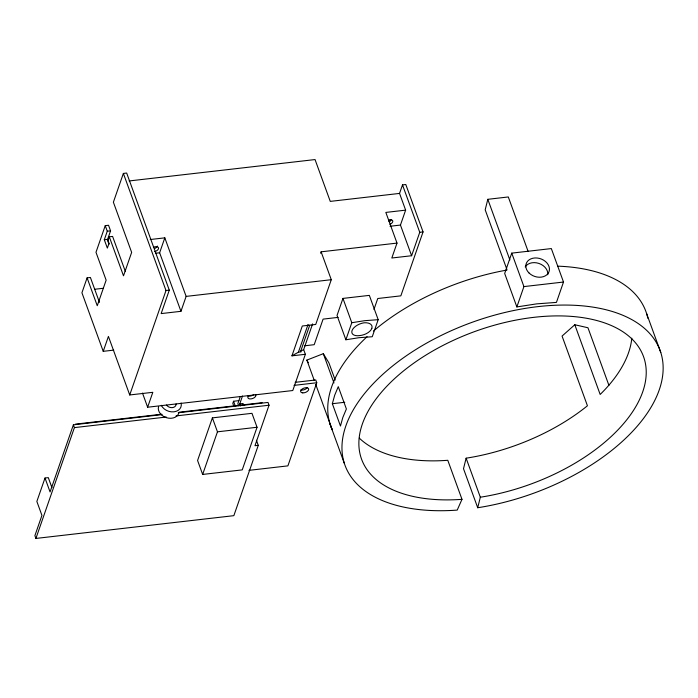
<?xml version="1.0" encoding="UTF-8"?>
<svg xmlns="http://www.w3.org/2000/svg" width="698" height="698" viewBox="0 0 698 698"><rect width="100%" height="100%" fill="white"/><g stroke="black" fill="none" stroke-linecap="round" stroke-linejoin="round"><path stroke-width="1.05" d="M332.344 403.706L334.682 395.251L338.268 386.657L346.382 408.958L342.797 417.561L340.467 426.007L332.344 403.706L344.777 402.275M528.159 251.507L508.301 196.958L487.806 199.314L485.189 209.828L506.888 269.428M608.918 385.348L587.96 327.763L574.803 324.753L562.065 336.07L587.437 405.774A150.018 81.265 -20 0 1 466.124 458.185L463.507 468.707L477.711 507.734A167.677 90.836 -20 0 0 654.759 339.961A167.677 90.836 -20 0 0 386.823 370.786A167.677 90.836 -20 0 0 457.216 510.098L461.989 499.332L447.784 460.296A150.018 81.265 -20 0 1 359.313 438.135M477.711 507.734L480.329 497.22A150.018 81.265 -20 0 0 638.722 347.115A150.018 81.265 -20 0 0 399.012 374.695A150.018 81.265 -20 0 0 461.989 499.332M99.465 302.374L90.408 277.481L87.102 277.865L81.928 292.776L103.234 351.33L113.73 350.126M109.298 244.012L107.605 239.37L110.572 230.846L108.539 225.262L105.241 225.646L95.984 252.283L106.14 280.168L97.258 305.741L87.102 277.865M150.236 239.527L164.815 237.852L186.13 296.397L180.948 311.317L161.151 313.594L169.291 290.15L126.67 173.052L123.372 173.427L113.381 202.202L131.652 252.388L123.502 275.832L109.298 236.796L112.596 236.421L125.352 271.452M109.298 236.796L107.815 241.063L108.836 243.846L107.352 248.113L104.307 239.746L107.274 231.221L105.241 225.646M51.922 487.597L48.302 477.641L45.004 478.017L36.854 501.461L41.932 515.403L34.9 535.645L35.912 538.437L233.847 515.665L258.269 445.333L256.41 440.237M162.058 414.621L73.386 424.82L50.073 491.959L45.004 478.017M35.912 538.437L74.407 427.612L73.386 424.82M103.234 351.33L108.417 336.41L129.723 394.963L152.818 392.311L147.636 407.222L292.785 390.531L305.366 354.296L303.665 349.619L312.599 323.898M180.948 311.317L159.633 252.772L164.815 237.852M129.723 394.963L165.993 290.534L123.372 173.427M212.384 417.875L197.578 460.497L202.656 474.439L242.241 469.885L257.047 427.263L251.969 413.321L212.384 417.875L217.462 431.818L202.656 474.439M238.899 400.635L233.533 401.254L232.792 403.383L233.909 406.445M240.33 396.499L237.844 403.662L238.585 405.704M240.478 405.896L239.746 403.889L242.485 396.019M320.635 253.243L321.124 251.821L397.005 243.096L385.837 212.419L405.634 210.142L399.544 193.416L402.502 184.891L405.8 184.516L423.058 231.911L400.844 295.847L377.758 298.508L373.954 309.441M178.278 412.754L268.023 402.432L269.035 405.224L254.971 445.717L258.269 445.333M305.366 354.296L291.939 355.84L302.304 326.001L315.732 324.457L331.28 279.706L321.124 251.821M291.939 355.84L298.412 352.193L308.062 324.413M298.412 352.193L301.056 351.888L300.751 351.05L309.685 325.329M342.954 298.412L337.029 315.47L345.876 339.769L358.877 337.719L372.261 336.733L378.185 319.684L369.338 295.376L342.954 298.412L351.792 322.72L345.876 339.769M295.167 382.338L315.749 379.965L316.761 382.757L287.899 465.871L248.933 470.356M389.624 221.973L390.33 219.94M397.005 243.096L391.822 258.007L411.611 255.73L400.451 225.061L405.634 210.142M411.611 255.73L419.751 232.294L402.502 184.891M511.747 253.13L504.68 273.468L516.86 306.928L536.692 303.866L556.437 302.4L563.504 282.036L551.333 248.575L511.747 253.13L523.919 286.59L516.86 306.928M300.751 351.05L303.665 349.619M314.231 380.305L306.876 360.098L323.314 353.685L328.924 362.89L335.171 380.061M351.792 322.72L364.801 320.67L378.185 319.684M129.121 180.957L315.042 159.563L330.267 201.39L399.544 193.416M107.274 231.221L110.572 230.846M104.307 239.746L107.605 239.37M155.471 253.252L159.633 252.772M390.034 226.265L400.451 225.061M419.751 232.294L423.058 231.911M94.605 289.277L103.252 288.283M165.993 290.534L169.291 290.15M186.13 296.397L331.28 279.706M523.919 286.59L563.504 282.036M338.155 317.381L323.095 319.117L314.213 344.69L304.764 345.78M294.015 385.375L316.761 382.757M239.746 403.889L243.052 403.514L243.794 405.555M75.445 424.14L161.788 414.202M179.054 412.221L262.16 402.659M74.407 427.612L166.316 417.038M176.044 415.921L269.035 405.224M217.462 431.818L257.047 427.263M306.876 360.098L308.28 362.742M646.575 313.463L660.779 352.499M574.803 324.753L600.167 394.457A150.018 81.265 -20 0 0 631.795 338.19M487.806 199.314L509.872 259.926M466.124 458.185L480.329 497.22M323.314 353.685L333.976 382.975M315.705 384.345L332.248 429.802A167.677 90.836 -20 0 1 367.096 336.68M330.11 424.262L344.315 463.289M233.533 401.254L235.392 406.358M142.497 393.096L147.636 407.222M557.641 266.156A167.677 90.836 -20 0 1 647.831 318.271M373.43 331.053A167.677 90.836 -20 0 1 506.931 270.056M525.201 266.95A12.102 9.31 19.2 0 1 539.013 263.469A12.102 9.31 19.2 0 1 547.782 274.733M157.443 246.071A4.232 2.295 -20 0 1 154.633 248.497M153.386 247.249A4.232 2.295 -20 0 1 158.525 247.912A4.232 2.295 -20 0 1 154.607 251.638M176.097 403.959A5.296 4.075 19.2 0 1 172.441 407.606A5.296 4.075 19.2 0 1 166.534 405.058M181.087 403.016A10.636 8.175 19.2 0 1 173.977 411.82A10.636 8.175 19.2 0 1 161.282 405.294M178.836 413.024A10.636 8.175 19.2 0 1 166.377 417.666A10.636 8.175 19.2 0 1 158.559 406.602M391.316 219.757A4.232 2.295 -20 0 1 388.934 221.519M388.568 219.966A4.232 2.295 -20 0 1 392.73 220.917A4.232 2.295 -20 0 1 389.946 224.311M255.738 394.684A4.232 2.295 -20 0 1 250.975 398.916A4.232 2.295 -20 0 1 248.881 395.478M307.225 387.722A4.232 2.295 -20 0 1 300.882 389.938M253.836 394.457A4.232 2.295 -20 0 1 248.104 396.01M529.023 272.979A12.102 9.31 19.2 0 0 548.968 271.819A12.102 9.31 19.2 0 0 534.895 257.963A12.102 9.31 19.2 0 0 529.023 272.979M371.833 328.33A10.592 5.854 -17.9 0 0 364.059 322.799A10.592 5.619 -22 0 0 352.036 330.608A10.592 5.619 -22 0 0 359.618 335.59A10.592 5.854 -17.9 0 0 371.833 328.33M302.766 392.878A4.232 2.295 -20 0 0 308.699 389.187A4.232 2.295 -20 0 0 302.478 388.803A4.232 2.295 -20 0 0 302.766 392.878"/></g></svg>
